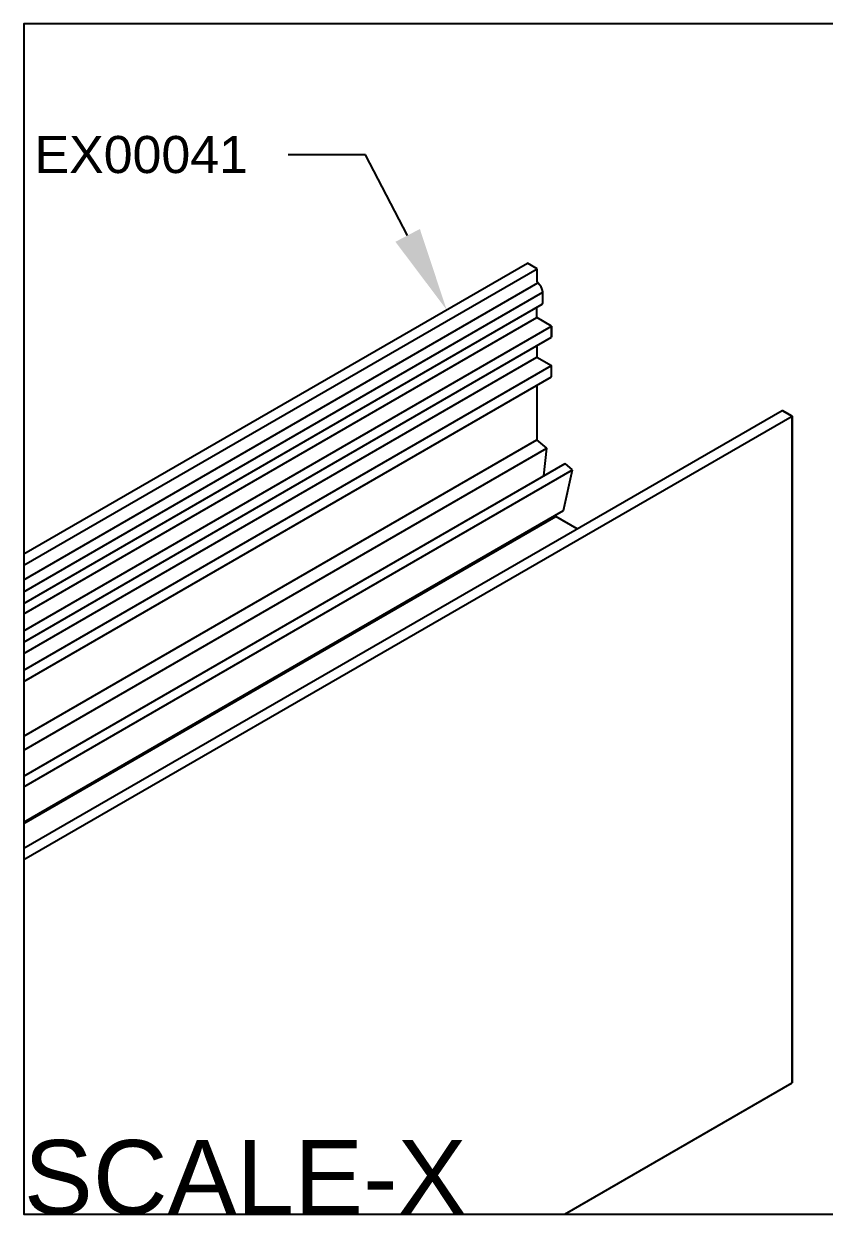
# Model space of a CAD drawing. Extents: x 0 to 11.3, y -6 to 0.
# Drawn here: x 0 to 4.05, y -6.03 to 0 of the extents above; entities that cross this region are included whole.
import ezdxf
from ezdxf import colors
from ezdxf.entities.mleader import LeaderData, LeaderLine
from ezdxf.math import Vec2, Vec3

# ---------------------------------------------------------------- set-up
doc = ezdxf.new("R2010")
doc.units = 0
doc.header["$LTSCALE"] = 0.5
doc.header["$MEASUREMENT"] = 0
doc.layers.add('FAB DWG', color=221, linetype='CONTINUOUS')
doc.layers.add('Housing', color=150, linetype='CONTINUOUS')
doc.layers.add('Text-Unprinted', color=131, linetype='CONTINUOUS', plot=False)
doc.styles.add('LSAD_Standard', font='arial.ttf')

msp = doc.modelspace()

# ---------------------------------------------------------------- linework, layer by layer
at = {"layer": 'Housing', "transparency": 16777216, "extrusion": (-3.33067e-16, 0.816497, 0.57735)}
for p, q in [((0, -2.6833), (2.5491, -1.2116)), ((0, -2.7404), (2.5986, -1.2401)), ((2.5986, -1.2401), (2.5491, -1.2116)), ((2.5986, -1.3021), (2.5986, -1.2401)), ((0, -2.8143), (2.6026, -1.3117)), ((2.6122, -1.3227), (2.6026, -1.3117)), ((0, -2.8751), (2.627, -1.3584)), ((2.627, -1.4126), (2.627, -1.3584)), ((0, -2.9343), (2.6239, -1.4194)), ((2.5978, -1.487), (2.5978, -1.4345)), ((0, -2.9869), (2.5978, -1.487)), ((2.6719, -1.5298), (2.5978, -1.487)), ((0, -3.0724), (2.6719, -1.5298)), ((2.6719, -1.5869), (2.6719, -1.5298)), ((0, -3.1295), (2.6719, -1.5869)), ((0, -3.1867), (2.5978, -1.6868)), ((0, -3.2722), (2.6719, -1.7296)), ((2.6719, -1.7867), (2.6719, -1.7296)), ((0, -3.3293), (2.6719, -1.7867)), ((0, -3.1867), (2.3258, -1.8439)), ((0, -4.1732), (3.8394, -1.9565)), ((0, -4.2304), (3.8889, -1.9852)), ((3.8889, -1.9852), (3.8394, -1.9565)), ((3.8889, -5.3613), (3.8889, -1.9852)), ((0, -3.6053), (2.5978, -2.1054)), ((2.6478, -2.1476), (2.5978, -2.1054)), ((0, -3.6763), (2.6478, -2.1476)), ((2.6318, -2.2885), (2.6478, -2.1476)), ((0, -3.808), (2.7405, -2.2258)), ((2.7784, -2.2577), (2.7405, -2.2258)), ((0, -3.8619), (2.7784, -2.2577)), ((2.7321, -2.4632), (2.7784, -2.2577)), ((0, -4.0406), (2.7321, -2.4632)), ((0, -4.048), (2.6925, -2.4935)), ((2.6925, -2.4935), (2.6925, -2.486)), ((2.801, -2.5561), (2.6925, -2.4935)), ((2.7389, -6.0253), (3.8889, -5.3613))]:
    msp.add_line(p, q, dxfattribs=at)
at = {"layer": 'Housing', "transparency": 16777216, "extrusion": (1.11022e-16, 0.816497, 0.57735)}
for p, q in [((2.6719, -1.5298), (2.6719, -1.5869)), ((2.5978, -1.6297), (2.5978, -1.6868)), ((2.5978, -1.6868), (2.6719, -1.7296)), ((2.5978, -1.8295), (2.5978, -2.1054)), ((3.8394, -1.9565), (3.8889, -1.9852)), ((3.8889, -1.9852), (3.8889, -5.3613))]:
    msp.add_line(p, q, dxfattribs=at)
at = {"layer": 'Housing', "transparency": 16777216, "extrusion": (-2.20052e-16, -6.29482e-17, -1)}
msp.add_ellipse((2.6056, -1.3061), major_axis=(-0.005, 0.00866), ratio=0.57735, start_param=-1.906431, end_param=-0.785398, dxfattribs=at)
at = {"layer": 'Housing', "transparency": 16777216}
for centre, major_axis, start_param, end_param in [((2.6008, -1.3433), (-0.0185, 0.032), -2.356215, -1.235161), ((2.6164, -1.4064), (0.0075, -0.013), 0, 0.785378)]:
    msp.add_ellipse(centre, major_axis=major_axis, ratio=0.57735, start_param=start_param, end_param=end_param, dxfattribs=at)
at = {"layer": 'Text-Unprinted', "ltscale": 0.5, "transparency": 16777216}
msp.add_lwpolyline([(7.8636, 0), (0, 0), (0, -6.0253), (7.8636, -6.0253)], close=True, dxfattribs=at)

# ---------------------------------------------------------------- texts
at = {"layer": 'Text-Unprinted', "ltscale": 0.5, "transparency": 16777216, "style": 'LSAD_Standard'}
msp.add_attdef('SCALE-X', (0, -6.0253), 'XEffectiveScaleFactor', height=0.375, dxfattribs=at)

# ---------------------------------------------------------------- leaders
at = {"layer": 'FAB DWG', "ltscale": 0.5, "transparency": 16777216}
ml = msp.add_multileader_mtext('Standard', dxfattribs=at)
ml.set_content('EX00041', color=256, style='LSAD_Standard')
ml.set_leader_properties()
ml.build(insert=Vec2(0, 0))
ml.multileader.update_dxf_attribs({"text_left_attachment_type": 2, "dogleg_length": 0.2098, "arrow_head_size": 0.4251})
ctx = ml.context
ctx.base_point, ctx.char_height, ctx.arrow_head_size, ctx.landing_gap_size, ctx.plane_origin = Vec3(-0.081, -0.6635), 0.188, 0.4251, 0.2041, Vec3(3.4245, -4.6558)
ctx.left_attachment, ctx.text_align_type = 2, 2
notes = []
notes.append((ctx, [(1, (1, 1, 0), (1.7295, -0.6631), (-1, 0), 0.3907, [(0, [(2.1404, -1.4475)], 0, [])])]))
ctx.mtext.insert, ctx.mtext.alignment, ctx.mtext.flow_direction = Vec3(1.1347, -0.5675), 3, 5
for ctx, leaders in notes:
    for number, flags, end, landing, length, lines in leaders:
        leader = LeaderData()
        leader.index, (leader.has_last_leader_line, leader.has_dogleg_vector, leader.attachment_direction) = number, flags
        leader.last_leader_point, leader.dogleg_vector, leader.dogleg_length = Vec3(end), Vec3(landing), length
        for number, points, colour, breaks in lines:
            line = LeaderLine()
            line.index, line.vertices, line.color, line.breaks = number, Vec3.list(points), colors.encode_raw_color(colour), breaks
            leader.lines.append(line)
        ctx.leaders.append(leader)

doc.saveas('drawing.dxf')
